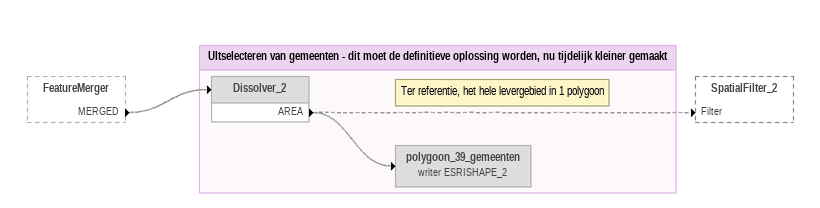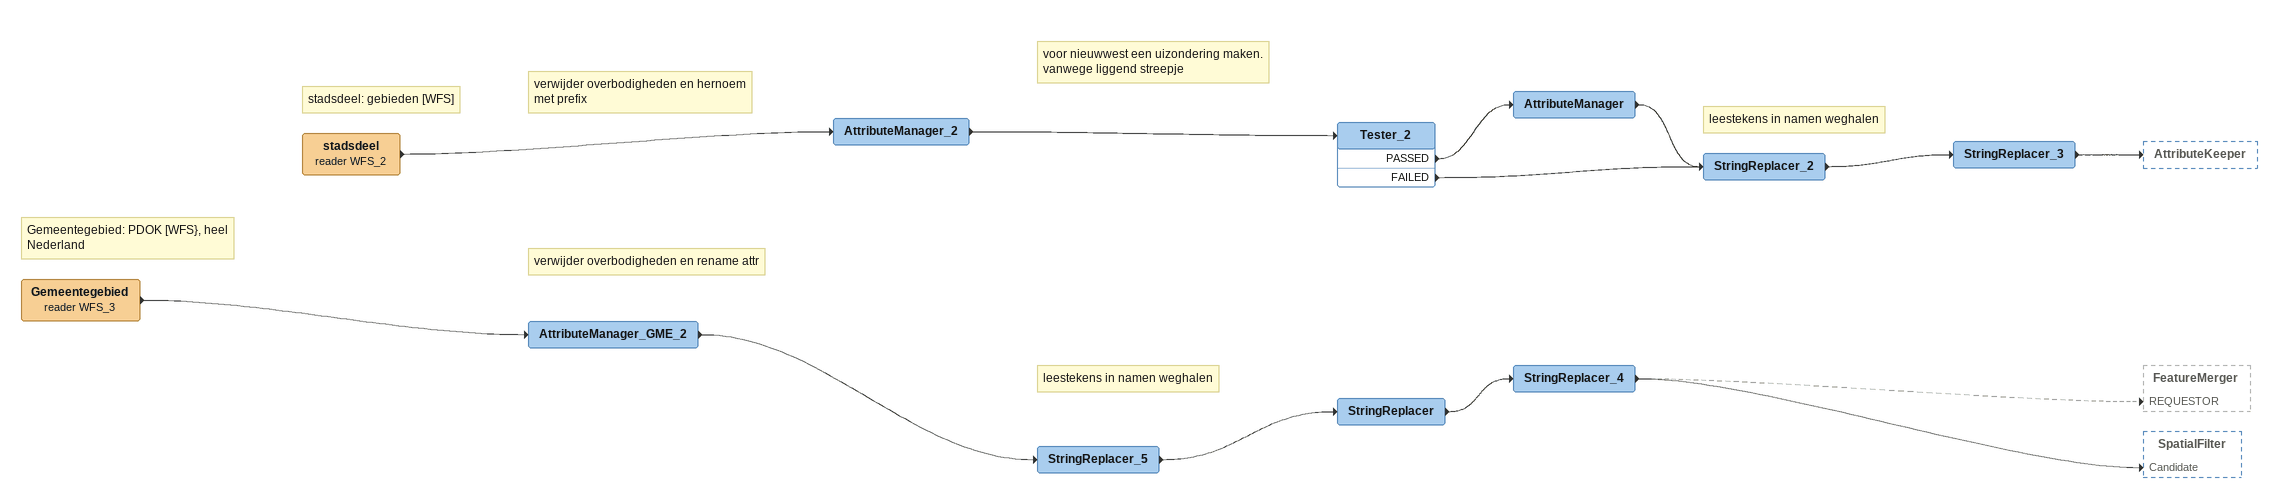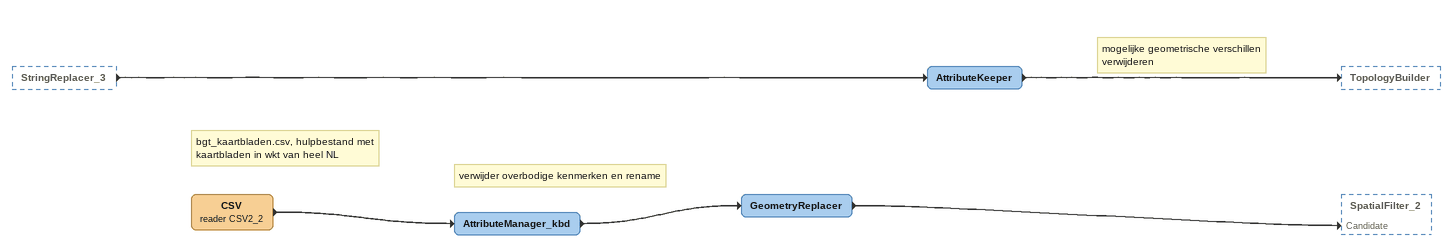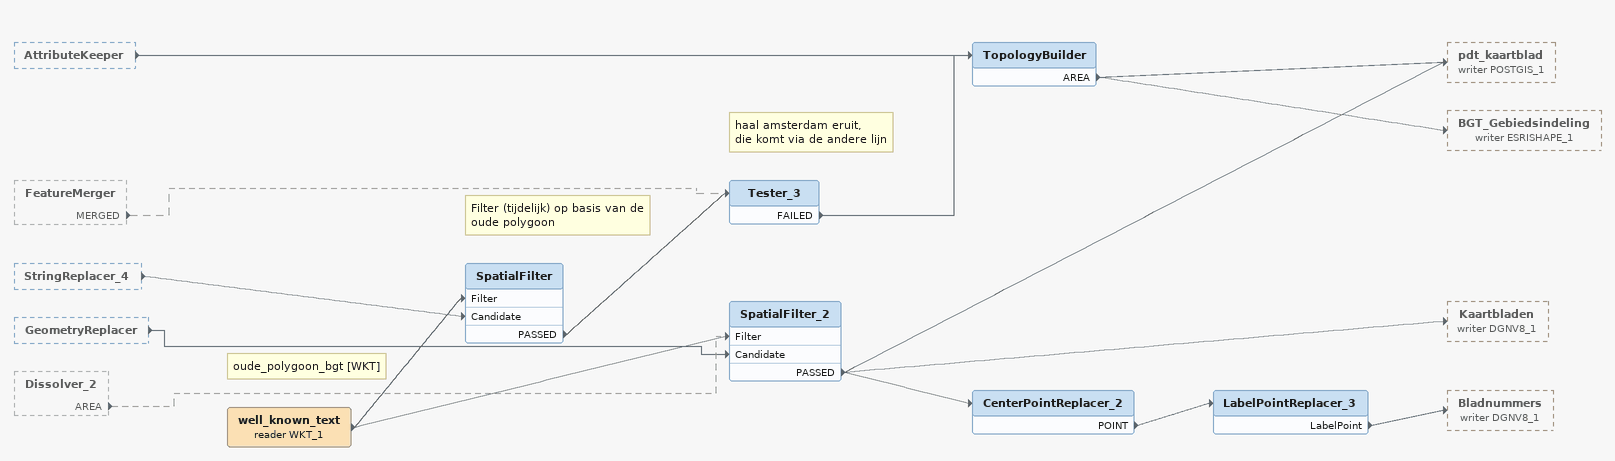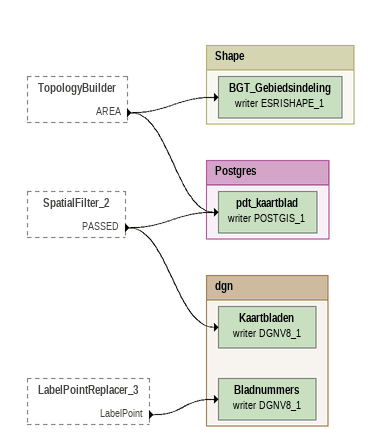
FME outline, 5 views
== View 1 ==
FeatureMerger [outside]
    MERGED -> Dissolver_2 [off]

Bookmark: UItselecteren van gemeenten - dit moet de definitieve oplossing worden, nu tijdelijk kleiner gemaakt
Dissolver_2 [off]
    AREA -> polygoon_39_gemeenten (writer ESRISHAPE_2) [off]
    AREA -> SpatialFilter_2 [Filter] [off]
Note: Ter referentie, het hele levergebied in 1 polygoon
polygoon_39_gemeenten (writer ESRISHAPE_2) [off]

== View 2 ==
Note: Gemeentegebied: PDOK [WFS}, heel Nederland
Gemeentegebied (reader WFS_3)
    -> AttributeManager_GME_2
Note: verwijder overbodigheden en rename attr
AttributeManager_GME_2
    -> StringReplacer_5
Note: leestekens in namen weghalen
StringReplacer_5
    -> StringReplacer
StringReplacer
    -> StringReplacer_4
StringReplacer_4
    -> FeatureMerger [REQUESTOR] [off]
    -> SpatialFilter [Candidate]
Note: stadsdeel: gebieden [WFS]
stadsdeel (reader WFS_2)
    -> AttributeManager_2
Note: verwijder overbodigheden en hernoem met prefix
AttributeManager_2
    -> Tester_2
Note: voor nieuwwest een uizondering maken. vanwege liggend streepje
Tester_2
    PASSED -> AttributeManager
    FAILED -> StringReplacer_2
AttributeManager
    -> StringReplacer_2
Note: leestekens in namen weghalen
StringReplacer_2
    -> StringReplacer_3
StringReplacer_3
    -> AttributeKeeper

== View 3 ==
StringReplacer_3 [outside]
    -> AttributeKeeper
Note: mogelijke geometrische verschillen verwijderen
AttributeKeeper
    -> TopologyBuilder
Note: bgt_kaartbladen.csv, hulpbestand met kaartbladen in wkt van heel NL
CSV (reader CSV2_2)
    -> AttributeManager_kbd
Note: verwijder overbodige kenmerken en rename
AttributeManager_kbd
    -> GeometryReplacer
GeometryReplacer
    -> SpatialFilter_2 [Candidate]

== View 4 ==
AttributeKeeper [outside]
    -> TopologyBuilder
FeatureMerger [outside]
    MERGED -> Tester_3 [off]
StringReplacer_4 [outside]
    -> SpatialFilter [Candidate]
GeometryReplacer [outside]
    -> SpatialFilter_2 [Candidate]
Dissolver_2 [outside]
    AREA -> SpatialFilter_2 [Filter] [off]
Note: oude_polygoon_bgt [WKT]
well_known_text (reader WKT_1)
    -> SpatialFilter [Filter]
    -> SpatialFilter_2 [Filter]
Note: Filter (tijdelijk) op basis van de oude polygoon
SpatialFilter
    PASSED -> Tester_3
Note: haal amsterdam eruit, / die komt via de andere lijn
Tester_3
    FAILED -> TopologyBuilder
TopologyBuilder
    AREA -> BGT_Gebiedsindeling (writer ESRISHAPE_1)
    AREA -> pdt_kaartblad (writer POSTGIS_1)
SpatialFilter_2
    PASSED -> CenterPointReplacer_2
    PASSED -> pdt_kaartblad (writer POSTGIS_1)
    PASSED -> Kaartbladen (writer DGNV8_1)
CenterPointReplacer_2
    POINT -> LabelPointReplacer_3
LabelPointReplacer_3
    LabelPoint -> Bladnummers (writer DGNV8_1)

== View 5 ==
TopologyBuilder [outside]
    AREA -> BGT_Gebiedsindeling (writer ESRISHAPE_1)
    AREA -> pdt_kaartblad (writer POSTGIS_1)
SpatialFilter_2 [outside]
    PASSED -> pdt_kaartblad (writer POSTGIS_1)
    PASSED -> Kaartbladen (writer DGNV8_1)
LabelPointReplacer_3 [outside]
    LabelPoint -> Bladnummers (writer DGNV8_1)

Bookmark: Shape
BGT_Gebiedsindeling (writer ESRISHAPE_1)

Bookmark: Postgres
pdt_kaartblad (writer POSTGIS_1)

Bookmark: dgn
Kaartbladen (writer DGNV8_1)
Bladnummers (writer DGNV8_1)
